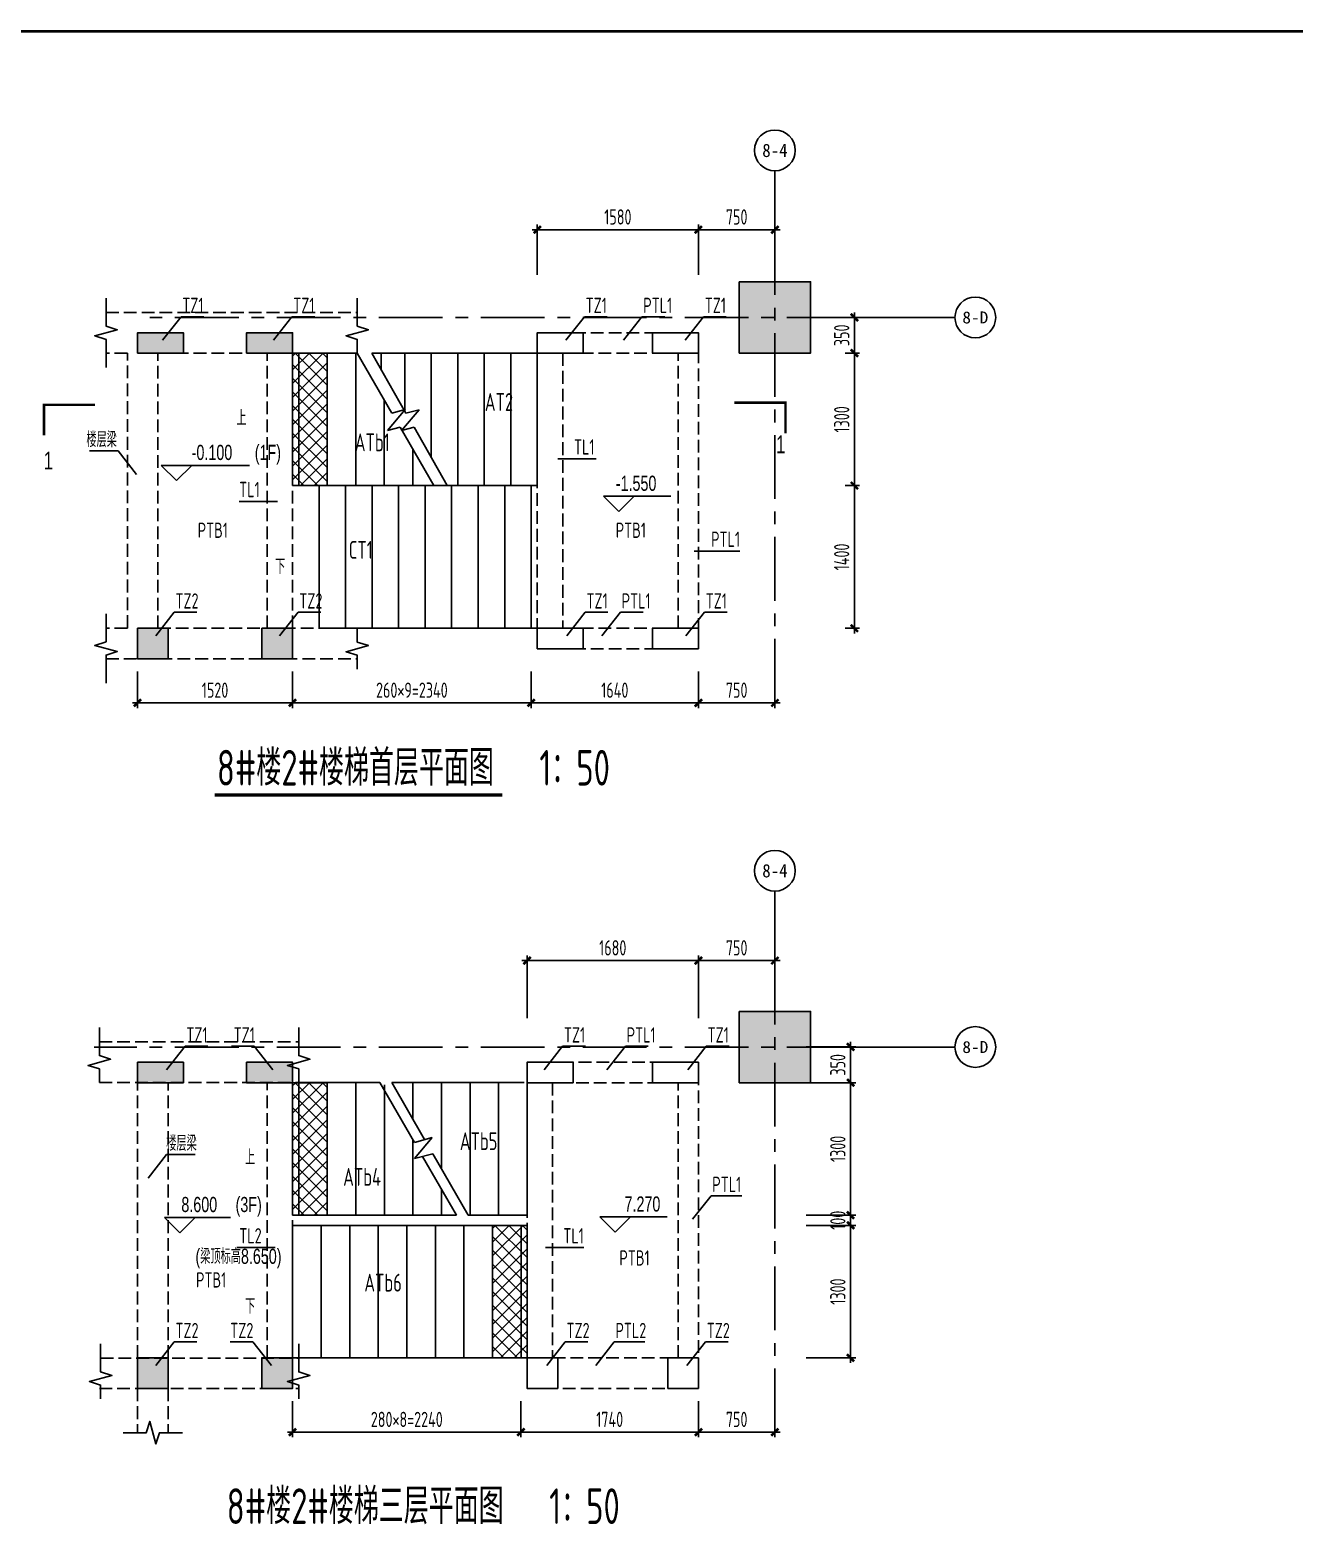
# Model space of a CAD drawing. Extents: x -187783 to -105087, y -63171 to 78346.
# Drawn here: x -148200 to -135805, y -28695 to -13996 of the extents above; entities that cross this region are included whole.
import ezdxf
from ezdxf.enums import TextEntityAlignment as Align

# ---------------------------------------------------------------- set-up
doc = ezdxf.new("R2010")
doc.units = 0
doc.header["$LTSCALE"] = 500
doc.linetypes.add('CENTER', pattern=[2, 1.25, -0.25, 0.25, -0.25])
doc.linetypes.add('DASH', pattern=[0.35, 0.25, -0.1])
doc.layers.get('0').update_dxf_attribs({"linetype": 'CONTINUOUS'})
doc.layers.get('Defpoints').update_dxf_attribs({"color": 167, "linetype": 'CONTINUOUS'})
for name, color, linetype in [('01-标注_符号', 200, 'CONTINUOUS'), ('02-TEXT_标注', 130, 'CONTINUOUS'), ('02-TEXT_轴号', 7, 'CONTINUOUS'), ('AXIS', 253, 'CENTER'), ('DIM', 3, 'CONTINUOUS'), ('PUB_TEXT', 7, 'CONTINUOUS'), ('s-beam', 4, 'DASH'), ('s-colu', 40, 'CONTINUOUS'), ('s-colu-hatc', 16, 'CONTINUOUS'), ('s-dim', 3, 'CONTINUOUS'), ('S-DIM-B', 3, 'CONTINUOUS'), ('S-DIM-SYMB', 3, 'CONTINUOUS'), ('S-SLAB-HOLE', 5, 'CONTINUOUS'), ('s-stair', 7, 'CONTINUOUS'), ('s-thin', 3, 'CONTINUOUS'), ('S_TEXT', 7, 'CONTINUOUS'), ('S_THIN', 7, 'CONTINUOUS')]:
    doc.layers.add(name, color=color, linetype=linetype)
doc.styles.add('_TCH_AXIS', font='')
doc.styles.add('_TCH_DIM', font='ros.shx', dxfattribs={"width": 0.8, "bigfont": 'jd.shx'})
doc.styles.add('TSSD_Dimension', font='tssdeng.shx', dxfattribs={"width": 0.7, "bigfont": 'TSSDCHN.SHX'})
doc.styles.add('TSSD_Rein', font='Tssdeng.shx', dxfattribs={"width": 0.7, "bigfont": 'hztxt.shx'})
doc.styles.add('样式 1', font='ros.shx', dxfattribs={"width": 0.7, "bigfont": 'jd.shx'})
doc.styles.get('_TCH_AXIS').set_extended_font_data('STXihei')
doc.dimstyles.new('TSSD_50_50', dxfattribs={"dimtxt": 150, "dimasz": 50, "dimexe": 50, "dimexo": 125, "dimgap": 50, "dimtad": 1, "dimdec": 0, "dimzin": 0, "dimdsep": 46, "dimtxsty": 'TSSD_Dimension', "dimblk": 'ARCHTICK', "dimblk1": 'ARCHTICK', "dimblk2": 'ARCHTICK', "dimcen": 0, "dimdle": 50, "dimclrt": 7, "dimadec": 0, "dimazin": 0, "dimtfac": 1, "dimtdec": 0, "dimtix": 1, "dimtmove": 2, "dimatfit": 3, "dimfxl": 1, "dimtolj": 1, "dimtzin": 0, "dimarcsym": 0})

# ---------------------------------------------------------------- blocks, each defined once
blk = doc.blocks.new('_ArchTick')
at = {"color": 0, "const_width": 0.5}
blk.add_lwpolyline([(-0.71, -0.71), (0.71, 0.71)], dxfattribs=at)
blk = doc.blocks.new('*D216')
at = {"layer": 'Defpoints', "color": 0, "transparency": 16777216}
for p in [(-140331, -17167), (-140115, -17167), (-140331, -18467)]:
    blk.add_point(p, dxfattribs=at)
at = {"layer": 's-dim', "color": 0, "lineweight": -2, "transparency": 16777216}
for p, q in [((-140206, -17167), (-140065, -17167)), ((-140115, -18517), (-140115, -17117)), ((-140206, -18467), (-140065, -18467))]:
    blk.add_line(p, q, dxfattribs=at)
at = {"layer": 's-dim', "color": 0, "lineweight": -2, "transparency": 16777216, "xscale": 50, "yscale": 50, "zscale": 50}
for p, rotation in [((-140115, -17167), 90), ((-140115, -18467), 270)]:
    blk.add_blockref('_ArchTick', p, dxfattribs=dict(at, rotation=rotation))
at = {"layer": 's-dim', "color": 7, "transparency": 16777216, "insert": (-140240, -17817), "char_height": 150, "attachment_point": 5, "rotation": 90, "style": 'TSSD_Dimension'}
blk.add_mtext('\\A1;1300', dxfattribs=at)
blk = doc.blocks.new('*D217')
at = {"layer": 'Defpoints', "color": 0, "transparency": 16777216}
for p in [(-140331, -18467), (-140115, -18467), (-140331, -19867)]:
    blk.add_point(p, dxfattribs=at)
at = {"layer": 's-dim', "color": 0, "lineweight": -2, "transparency": 16777216}
for p, q in [((-140206, -18467), (-140065, -18467)), ((-140115, -19917), (-140115, -18417)), ((-140206, -19867), (-140065, -19867))]:
    blk.add_line(p, q, dxfattribs=at)
at = {"layer": 's-dim', "color": 0, "lineweight": -2, "transparency": 16777216, "xscale": 50, "yscale": 50, "zscale": 50}
for p, rotation in [((-140115, -18467), 90), ((-140115, -19867), 270)]:
    blk.add_blockref('_ArchTick', p, dxfattribs=dict(at, rotation=rotation))
at = {"layer": 's-dim', "color": 7, "transparency": 16777216, "insert": (-140240, -19167), "char_height": 150, "attachment_point": 5, "rotation": 90, "style": 'TSSD_Dimension'}
blk.add_mtext('\\A1;1400', dxfattribs=at)
blk = doc.blocks.new('*D218')
at = {"layer": 'Defpoints', "color": 0, "transparency": 16777216}
for p in [(-140287, -16817), (-140331, -17167), (-140115, -17167)]:
    blk.add_point(p, dxfattribs=at)
at = {"layer": 's-dim', "color": 0, "lineweight": -2, "transparency": 16777216}
for p, q in [((-140162, -16817), (-140065, -16817)), ((-140115, -16767), (-140115, -17217)), ((-140206, -17167), (-140065, -17167))]:
    blk.add_line(p, q, dxfattribs=at)
at = {"layer": 's-dim', "color": 0, "lineweight": -2, "transparency": 16777216, "xscale": 50, "yscale": 50, "zscale": 50}
for p, rotation in [((-140115, -16817), 90), ((-140115, -17167), 270)]:
    blk.add_blockref('_ArchTick', p, dxfattribs=dict(at, rotation=rotation))
at = {"layer": 's-dim', "color": 7, "transparency": 16777216, "insert": (-140240, -16992), "char_height": 150, "attachment_point": 5, "rotation": 90, "style": 'TSSD_Dimension'}
blk.add_mtext('\\A1;350', dxfattribs=at)
blk = doc.blocks.new('*D219')
at = {"layer": 'Defpoints', "color": 0, "transparency": 16777216}
for p in [(-145625, -20167), (-143285, -20167), (-145625, -20599)]:
    blk.add_point(p, dxfattribs=at)
at = {"layer": 's-dim', "color": 0, "lineweight": -2, "transparency": 16777216}
for p, q in [((-145625, -20292), (-145625, -20649)), ((-143285, -20292), (-143285, -20649)), ((-143235, -20599), (-145675, -20599))]:
    blk.add_line(p, q, dxfattribs=at)
at = {"layer": 's-dim', "color": 0, "lineweight": -2, "transparency": 16777216, "xscale": 50, "yscale": 50, "zscale": 50, "rotation": 180}
blk.add_blockref('_ArchTick', (-145625, -20599), dxfattribs=at)
at = {"layer": 's-dim', "color": 0, "lineweight": -2, "transparency": 16777216, "xscale": 50, "yscale": 50, "zscale": 50}
blk.add_blockref('_ArchTick', (-143285, -20599), dxfattribs=at)
at = {"layer": 's-dim', "color": 7, "transparency": 16777216, "insert": (-144455, -20474), "char_height": 150, "attachment_point": 5, "style": 'TSSD_Dimension'}
blk.add_mtext('\\A1;260×9=2340', dxfattribs=at)
blk = doc.blocks.new('*D220')
at = {"layer": 'Defpoints', "color": 0, "transparency": 16777216}
for p in [(-141645, -20167), (-140895, -20167), (-141645, -20599)]:
    blk.add_point(p, dxfattribs=at)
at = {"layer": 's-dim', "color": 0, "lineweight": -2, "transparency": 16777216}
for p, q in [((-141645, -20292), (-141645, -20649)), ((-140895, -20292), (-140895, -20649)), ((-140845, -20599), (-141695, -20599))]:
    blk.add_line(p, q, dxfattribs=at)
at = {"layer": 's-dim', "color": 0, "lineweight": -2, "transparency": 16777216, "xscale": 50, "yscale": 50, "zscale": 50, "rotation": 180}
blk.add_blockref('_ArchTick', (-141645, -20599), dxfattribs=at)
at = {"layer": 's-dim', "color": 0, "lineweight": -2, "transparency": 16777216, "xscale": 50, "yscale": 50, "zscale": 50}
blk.add_blockref('_ArchTick', (-140895, -20599), dxfattribs=at)
at = {"layer": 's-dim', "color": 7, "transparency": 16777216, "insert": (-141270, -20474), "char_height": 150, "attachment_point": 5, "style": 'TSSD_Dimension'}
blk.add_mtext('\\A1;750', dxfattribs=at)
blk = doc.blocks.new('*D221')
at = {"layer": 'Defpoints', "color": 0, "transparency": 16777216}
for p in [(-143285, -20167), (-141645, -20167), (-143285, -20599)]:
    blk.add_point(p, dxfattribs=at)
at = {"layer": 's-dim', "color": 0, "lineweight": -2, "transparency": 16777216}
for p, q in [((-143285, -20292), (-143285, -20649)), ((-141645, -20292), (-141645, -20649)), ((-141595, -20599), (-143335, -20599))]:
    blk.add_line(p, q, dxfattribs=at)
at = {"layer": 's-dim', "color": 0, "lineweight": -2, "transparency": 16777216, "xscale": 50, "yscale": 50, "zscale": 50, "rotation": 180}
blk.add_blockref('_ArchTick', (-143285, -20599), dxfattribs=at)
at = {"layer": 's-dim', "color": 0, "lineweight": -2, "transparency": 16777216, "xscale": 50, "yscale": 50, "zscale": 50}
blk.add_blockref('_ArchTick', (-141645, -20599), dxfattribs=at)
at = {"layer": 's-dim', "color": 7, "transparency": 16777216, "insert": (-142465, -20474), "char_height": 150, "attachment_point": 5, "style": 'TSSD_Dimension'}
blk.add_mtext('\\A1;1640', dxfattribs=at)
blk = doc.blocks.new('*D222')
at = {"layer": 'Defpoints', "color": 0, "transparency": 16777216}
for p in [(-141645, -15956), (-143225, -16524), (-141645, -16524)]:
    blk.add_point(p, dxfattribs=at)
at = {"layer": 's-dim', "color": 0, "lineweight": -2, "transparency": 16777216}
for p, q in [((-143275, -15956), (-141595, -15956)), ((-143225, -16399), (-143225, -15906)), ((-141645, -16399), (-141645, -15906))]:
    blk.add_line(p, q, dxfattribs=at)
at = {"layer": 's-dim', "color": 0, "lineweight": -2, "transparency": 16777216, "xscale": 50, "yscale": 50, "zscale": 50, "rotation": 180}
blk.add_blockref('_ArchTick', (-143225, -15956), dxfattribs=at)
at = {"layer": 's-dim', "color": 0, "lineweight": -2, "transparency": 16777216, "xscale": 50, "yscale": 50, "zscale": 50}
blk.add_blockref('_ArchTick', (-141645, -15956), dxfattribs=at)
at = {"layer": 's-dim', "color": 7, "transparency": 16777216, "insert": (-142435, -15831), "char_height": 150, "attachment_point": 5, "style": 'TSSD_Dimension'}
blk.add_mtext('\\A1;1580', dxfattribs=at)
blk = doc.blocks.new('*D223')
at = {"layer": 'Defpoints', "color": 0, "transparency": 16777216}
for p in [(-140895, -15956), (-141645, -16524), (-140895, -16524)]:
    blk.add_point(p, dxfattribs=at)
at = {"layer": 's-dim', "color": 0, "lineweight": -2, "transparency": 16777216}
for p, q in [((-141695, -15956), (-140845, -15956)), ((-141645, -16399), (-141645, -15906)), ((-140895, -16399), (-140895, -15906))]:
    blk.add_line(p, q, dxfattribs=at)
at = {"layer": 's-dim', "color": 0, "lineweight": -2, "transparency": 16777216, "xscale": 50, "yscale": 50, "zscale": 50, "rotation": 180}
blk.add_blockref('_ArchTick', (-141645, -15956), dxfattribs=at)
at = {"layer": 's-dim', "color": 0, "lineweight": -2, "transparency": 16777216, "xscale": 50, "yscale": 50, "zscale": 50}
blk.add_blockref('_ArchTick', (-140895, -15956), dxfattribs=at)
at = {"layer": 's-dim', "color": 7, "transparency": 16777216, "insert": (-141270, -15831), "char_height": 150, "attachment_point": 5, "style": 'TSSD_Dimension'}
blk.add_mtext('\\A1;750', dxfattribs=at)
blk = doc.blocks.new('*D234')
at = {"layer": 'Defpoints', "color": 0, "transparency": 16777216}
for p in [(-140715, -24325), (-140153, -24325), (-140715, -25625)]:
    blk.add_point(p, dxfattribs=at)
at = {"layer": 's-dim', "color": 0, "lineweight": -2, "transparency": 16777216}
for p, q in [((-140590, -24325), (-140103, -24325)), ((-140153, -25675), (-140153, -24275)), ((-140590, -25625), (-140103, -25625))]:
    blk.add_line(p, q, dxfattribs=at)
at = {"layer": 's-dim', "color": 0, "lineweight": -2, "transparency": 16777216, "xscale": 50, "yscale": 50, "zscale": 50}
for p, rotation in [((-140153, -24325), 90), ((-140153, -25625), 270)]:
    blk.add_blockref('_ArchTick', p, dxfattribs=dict(at, rotation=rotation))
at = {"layer": 's-dim', "color": 7, "transparency": 16777216, "insert": (-140278, -24975), "char_height": 150, "attachment_point": 5, "rotation": 90, "style": 'TSSD_Dimension'}
blk.add_mtext('\\A1;1300', dxfattribs=at)
blk = doc.blocks.new('*D235')
at = {"layer": 'Defpoints', "color": 0, "transparency": 16777216}
for p in [(-140715, -25625), (-140153, -25625), (-140715, -25725)]:
    blk.add_point(p, dxfattribs=at)
at = {"layer": 's-dim', "color": 0, "lineweight": -2, "transparency": 16777216}
for p, q in [((-140590, -25625), (-140103, -25625)), ((-140153, -25625), (-140153, -25575)), ((-140153, -25725), (-140153, -25625)), ((-140590, -25725), (-140103, -25725)), ((-140153, -25725), (-140153, -25775))]:
    blk.add_line(p, q, dxfattribs=at)
at = {"layer": 's-dim', "color": 0, "lineweight": -2, "transparency": 16777216, "xscale": 50, "yscale": 50, "zscale": 50}
for p, rotation in [((-140153, -25625), 270), ((-140153, -25725), 90)]:
    blk.add_blockref('_ArchTick', p, dxfattribs=dict(at, rotation=rotation))
at = {"layer": 's-dim', "color": 7, "transparency": 16777216, "insert": (-140278, -25675), "char_height": 150, "attachment_point": 5, "rotation": 90, "style": 'TSSD_Dimension'}
blk.add_mtext('\\A1;100', dxfattribs=at)
blk = doc.blocks.new('*D236')
at = {"layer": 'Defpoints', "color": 0, "transparency": 16777216}
for p in [(-140715, -25725), (-140153, -25725), (-140715, -27025)]:
    blk.add_point(p, dxfattribs=at)
at = {"layer": 's-dim', "color": 0, "lineweight": -2, "transparency": 16777216}
for p, q in [((-140153, -27075), (-140153, -25675)), ((-140590, -25725), (-140103, -25725)), ((-140590, -27025), (-140103, -27025))]:
    blk.add_line(p, q, dxfattribs=at)
at = {"layer": 's-dim', "color": 0, "lineweight": -2, "transparency": 16777216, "xscale": 50, "yscale": 50, "zscale": 50}
for p, rotation in [((-140153, -25725), 90), ((-140153, -27025), 270)]:
    blk.add_blockref('_ArchTick', p, dxfattribs=dict(at, rotation=rotation))
at = {"layer": 's-dim', "color": 7, "transparency": 16777216, "insert": (-140278, -26375), "char_height": 150, "attachment_point": 5, "rotation": 90, "style": 'TSSD_Dimension'}
blk.add_mtext('\\A1;1300', dxfattribs=at)
blk = doc.blocks.new('*D237')
at = {"layer": 'Defpoints', "color": 0, "transparency": 16777216}
for p in [(-140715, -23975), (-140153, -23975), (-140715, -24325)]:
    blk.add_point(p, dxfattribs=at)
at = {"layer": 's-dim', "color": 0, "lineweight": -2, "transparency": 16777216}
for p, q in [((-140153, -24375), (-140153, -23925)), ((-140590, -23975), (-140103, -23975)), ((-140590, -24325), (-140103, -24325))]:
    blk.add_line(p, q, dxfattribs=at)
at = {"layer": 's-dim', "color": 0, "lineweight": -2, "transparency": 16777216, "xscale": 50, "yscale": 50, "zscale": 50}
for p, rotation in [((-140153, -23975), 90), ((-140153, -24325), 270)]:
    blk.add_blockref('_ArchTick', p, dxfattribs=dict(at, rotation=rotation))
at = {"layer": 's-dim', "color": 7, "transparency": 16777216, "insert": (-140278, -24150), "char_height": 150, "attachment_point": 5, "rotation": 90, "style": 'TSSD_Dimension'}
blk.add_mtext('\\A1;350', dxfattribs=at)
blk = doc.blocks.new('*D238')
at = {"layer": 'Defpoints', "color": 0, "transparency": 16777216}
for p in [(-145625, -27325), (-143385, -27325), (-145625, -27754)]:
    blk.add_point(p, dxfattribs=at)
at = {"layer": 's-dim', "color": 0, "lineweight": -2, "transparency": 16777216}
for p, q in [((-145625, -27450), (-145625, -27804)), ((-143385, -27450), (-143385, -27804)), ((-143335, -27754), (-145675, -27754))]:
    blk.add_line(p, q, dxfattribs=at)
at = {"layer": 's-dim', "color": 0, "lineweight": -2, "transparency": 16777216, "xscale": 50, "yscale": 50, "zscale": 50, "rotation": 180}
blk.add_blockref('_ArchTick', (-145625, -27754), dxfattribs=at)
at = {"layer": 's-dim', "color": 0, "lineweight": -2, "transparency": 16777216, "xscale": 50, "yscale": 50, "zscale": 50}
blk.add_blockref('_ArchTick', (-143385, -27754), dxfattribs=at)
at = {"layer": 's-dim', "color": 7, "transparency": 16777216, "insert": (-144505, -27629), "char_height": 150, "attachment_point": 5, "style": 'TSSD_Dimension'}
blk.add_mtext('\\A1;280×8=2240', dxfattribs=at)
blk = doc.blocks.new('*D239')
at = {"layer": 'Defpoints', "color": 0, "transparency": 16777216}
for p in [(-143385, -27325), (-141645, -27325), (-143385, -27754)]:
    blk.add_point(p, dxfattribs=at)
at = {"layer": 's-dim', "color": 0, "lineweight": -2, "transparency": 16777216}
for p, q in [((-143385, -27450), (-143385, -27804)), ((-141645, -27450), (-141645, -27804)), ((-141595, -27754), (-143435, -27754))]:
    blk.add_line(p, q, dxfattribs=at)
at = {"layer": 's-dim', "color": 0, "lineweight": -2, "transparency": 16777216, "xscale": 50, "yscale": 50, "zscale": 50, "rotation": 180}
blk.add_blockref('_ArchTick', (-143385, -27754), dxfattribs=at)
at = {"layer": 's-dim', "color": 0, "lineweight": -2, "transparency": 16777216, "xscale": 50, "yscale": 50, "zscale": 50}
blk.add_blockref('_ArchTick', (-141645, -27754), dxfattribs=at)
at = {"layer": 's-dim', "color": 7, "transparency": 16777216, "insert": (-142515, -27629), "char_height": 150, "attachment_point": 5, "style": 'TSSD_Dimension'}
blk.add_mtext('\\A1;1740', dxfattribs=at)
blk = doc.blocks.new('*D240')
at = {"layer": 'Defpoints', "color": 0, "transparency": 16777216}
for p in [(-141645, -27325), (-140895, -27325), (-141645, -27754)]:
    blk.add_point(p, dxfattribs=at)
at = {"layer": 's-dim', "color": 0, "lineweight": -2, "transparency": 16777216}
for p, q in [((-141645, -27450), (-141645, -27804)), ((-140895, -27450), (-140895, -27804)), ((-140845, -27754), (-141695, -27754))]:
    blk.add_line(p, q, dxfattribs=at)
at = {"layer": 's-dim', "color": 0, "lineweight": -2, "transparency": 16777216, "xscale": 50, "yscale": 50, "zscale": 50, "rotation": 180}
blk.add_blockref('_ArchTick', (-141645, -27754), dxfattribs=at)
at = {"layer": 's-dim', "color": 0, "lineweight": -2, "transparency": 16777216, "xscale": 50, "yscale": 50, "zscale": 50}
blk.add_blockref('_ArchTick', (-140895, -27754), dxfattribs=at)
at = {"layer": 's-dim', "color": 7, "transparency": 16777216, "insert": (-141270, -27629), "char_height": 150, "attachment_point": 5, "style": 'TSSD_Dimension'}
blk.add_mtext('\\A1;750', dxfattribs=at)
blk = doc.blocks.new('*D241')
at = {"layer": 'Defpoints', "color": 0, "transparency": 16777216}
for p in [(-141645, -23127), (-140895, -23668), (-141645, -23818)]:
    blk.add_point(p, dxfattribs=at)
at = {"layer": 's-dim', "color": 0, "lineweight": -2, "transparency": 16777216}
for p, q in [((-140845, -23127), (-141695, -23127)), ((-141645, -23693), (-141645, -23077)), ((-140895, -23543), (-140895, -23077))]:
    blk.add_line(p, q, dxfattribs=at)
at = {"layer": 's-dim', "color": 0, "lineweight": -2, "transparency": 16777216, "xscale": 50, "yscale": 50, "zscale": 50, "rotation": 180}
blk.add_blockref('_ArchTick', (-141645, -23127), dxfattribs=at)
at = {"layer": 's-dim', "color": 0, "lineweight": -2, "transparency": 16777216, "xscale": 50, "yscale": 50, "zscale": 50}
blk.add_blockref('_ArchTick', (-140895, -23127), dxfattribs=at)
at = {"layer": 's-dim', "color": 7, "transparency": 16777216, "insert": (-141270, -23002), "char_height": 150, "attachment_point": 5, "style": 'TSSD_Dimension'}
blk.add_mtext('\\A1;750', dxfattribs=at)
blk = doc.blocks.new('*D242')
at = {"layer": 'Defpoints', "color": 0, "transparency": 16777216}
for p in [(-143325, -23127), (-143325, -23818), (-141645, -23818)]:
    blk.add_point(p, dxfattribs=at)
at = {"layer": 's-dim', "color": 0, "lineweight": -2, "transparency": 16777216}
for p, q in [((-141595, -23127), (-143375, -23127)), ((-143325, -23693), (-143325, -23077)), ((-141645, -23693), (-141645, -23077))]:
    blk.add_line(p, q, dxfattribs=at)
at = {"layer": 's-dim', "color": 0, "lineweight": -2, "transparency": 16777216, "xscale": 50, "yscale": 50, "zscale": 50, "rotation": 180}
blk.add_blockref('_ArchTick', (-143325, -23127), dxfattribs=at)
at = {"layer": 's-dim', "color": 0, "lineweight": -2, "transparency": 16777216, "xscale": 50, "yscale": 50, "zscale": 50}
blk.add_blockref('_ArchTick', (-141645, -23127), dxfattribs=at)
at = {"layer": 's-dim', "color": 7, "transparency": 16777216, "insert": (-142485, -23002), "char_height": 150, "attachment_point": 5, "style": 'TSSD_Dimension'}
blk.add_mtext('\\A1;1680', dxfattribs=at)
blk = doc.blocks.new('*D410')
at = {"layer": 'Defpoints', "color": 0, "transparency": 16777216}
for p in [(-147145, -20167), (-145625, -20167), (-145625, -20599)]:
    blk.add_point(p, dxfattribs=at)
at = {"layer": 's-dim', "color": 0, "lineweight": -2, "transparency": 16777216}
for p, q in [((-147145, -20292), (-147145, -20649)), ((-145625, -20292), (-145625, -20649)), ((-147195, -20599), (-145575, -20599))]:
    blk.add_line(p, q, dxfattribs=at)
at = {"layer": 's-dim', "color": 0, "lineweight": -2, "transparency": 16777216, "xscale": 50, "yscale": 50, "zscale": 50, "rotation": 180}
blk.add_blockref('_ArchTick', (-147145, -20599), dxfattribs=at)
at = {"layer": 's-dim', "color": 0, "lineweight": -2, "transparency": 16777216, "xscale": 50, "yscale": 50, "zscale": 50}
blk.add_blockref('_ArchTick', (-145625, -20599), dxfattribs=at)
at = {"layer": 's-dim', "color": 7, "transparency": 16777216, "insert": (-146385, -20474), "char_height": 150, "attachment_point": 5, "style": 'TSSD_Dimension'}
blk.add_mtext('\\A1;1520', dxfattribs=at)

msp = doc.modelspace()

# ---------------------------------------------------------------- hatches: boundary and pattern name
at = {"layer": 's-colu-hatc'}
for points in [[(-141244.9, -16466.9), (-140544.9, -16466.9), (-140544.9, -17166.9), (-141244.9, -17166.9)], [(-147144.9, -17166.7), (-146694.9, -17166.7), (-146694.9, -16966.7), (-147144.9, -16966.7)], [(-146074.9, -17166.7), (-145624.9, -17166.7), (-145624.9, -16966.7), (-146074.9, -16966.7)], [(-147144.9, -19866.9), (-146844.9, -19866.9), (-146844.9, -20166.9), (-147144.9, -20166.9)], [(-145924.9, -19866.9), (-145624.9, -19866.9), (-145624.9, -20166.9), (-145924.9, -20166.9)], [(-141244.9, -23625.2), (-140544.9, -23625.2), (-140544.9, -24325.2), (-141244.9, -24325.2)], [(-147144.9, -24325.2), (-146694.9, -24325.2), (-146694.9, -24125.2), (-147144.9, -24125.2)], [(-146074.9, -24325.2), (-145624.9, -24325.2), (-145624.9, -24125.2), (-146074.9, -24125.2)], [(-147144.9, -27025.2), (-146844.9, -27025.2), (-146844.9, -27325.2), (-147144.9, -27325.2)], [(-145924.9, -27025.2), (-145624.9, -27025.2), (-145624.9, -27325.2), (-145924.9, -27325.2)]]:
    msp.add_hatch(color=256, dxfattribs=at).paths.add_polyline_path(points)
at = {"layer": 'S-SLAB-HOLE'}
h = msp.add_hatch(dxfattribs=at)
h.set_pattern_fill('ANSI37', color=256, scale=30, angle=90)
h.set_pattern_definition([(135, (-138727.75, -232426.66), (-67.35192, -67.35192), []), (225, (-138727.75, -232426.66), (67.35192, -67.35192), [])])
h.paths.add_polyline_path([(-145624.9, -18466.9), (-145624.9, -17166.9), (-145284.9, -17166.9), (-145284.9, -18466.9)])
h = msp.add_hatch(dxfattribs=at)
h.set_pattern_fill('ANSI37', color=256, scale=30, angle=90)
h.set_pattern_definition([(135, (-138727.44, -239584.93), (-67.35192, -67.35192), []), (225, (-138727.44, -239584.93), (67.35192, -67.35192), [])])
h.paths.add_polyline_path([(-145624.6, -25625.2), (-145624.6, -24325.2), (-145284.6, -24325.2), (-145284.6, -25625.2)])
h = msp.add_hatch(dxfattribs=at)
h.set_pattern_fill('ANSI37', color=256, scale=30, angle=90)
h.set_pattern_definition([(135, (-136767.44, -240984.63), (-67.35192, -67.35192), []), (225, (-136767.44, -240984.63), (67.35192, -67.35192), [])])
h.paths.add_polyline_path([(-143664.6, -27024.9), (-143664.6, -25724.9), (-143324.6, -25724.9), (-143324.6, -27024.9)])

# ---------------------------------------------------------------- linework, layer by layer
at = {"const_width": 25}
msp.add_lwpolyline([(-112108.6, -14008.8), (-159658.6, -14008.8), (-159658.6, -42708.8), (-112108.6, -42708.8)], close=True, dxfattribs=at)
at = {"color": 5}
for points in [[(-145624.9, -18466.9), (-145624.9, -17166.9), (-145284.9, -17166.9), (-145284.9, -18466.9)], [(-145624.6, -25625.2), (-145624.6, -24325.2), (-145284.6, -24325.2), (-145284.6, -25625.2)], [(-143664.6, -27024.9), (-143664.6, -25724.9), (-143324.6, -25724.9), (-143324.6, -27024.9)]]:
    msp.add_lwpolyline(points, close=True, dxfattribs=at)
at = {"layer": '01-标注_符号', "const_width": 25}
for points in [[(-148062.5, -17973.9), (-148062.5, -17673.9), (-147562.5, -17673.9)], [(-141291.2, -17653.6), (-140791.2, -17653.6), (-140791.2, -17953.6)]]:
    msp.add_lwpolyline(points, dxfattribs=at)
at = {"layer": 'AXIS', "color": 1}
for p, q in [((-140894.9, -20596.1), (-140894.9, -15968.7)), ((-140153.2, -16816.9), (-147025.8, -16816.9)), ((-140894.9, -27754.4), (-140894.9, -23127)), ((-140153.2, -23975.2), (-147570.3, -23975.2))]:
    msp.add_line(p, q, dxfattribs=at)
at = {"layer": 'DIM'}
for p, q in [((-146762.7, -18418), (-146912.7, -18268)), ((-146912.7, -18268), (-146045.5, -18268)), ((-146762.7, -18418), (-146612.7, -18268)), ((-142425.2, -18720.7), (-142575.2, -18570.7)), ((-142575.2, -18570.7), (-141915.5, -18570.7)), ((-142425.2, -18720.7), (-142275.2, -18570.7)), ((-146729.3, -25797.2), (-146879.3, -25647.2)), ((-146879.3, -25647.2), (-146233.8, -25647.2)), ((-146729.3, -25797.2), (-146579.3, -25647.2)), ((-142460.1, -25792.2), (-142610.1, -25642.2)), ((-142610.1, -25642.2), (-141950.4, -25642.2)), ((-142460.1, -25792.2), (-142310.1, -25642.2))]:
    msp.add_line(p, q, dxfattribs=at)
at = {"layer": 's-beam'}
for p, q in [((-147453.8, -16766.9), (-144990.2, -16766.9)), ((-143224.9, -16966.9), (-143224.9, -20066.9)), ((-143224.9, -16966.9), (-141644.9, -16966.9)), ((-141644.9, -20066.9), (-141644.9, -16966.9)), ((-147244.9, -17166.9), (-147453.8, -17166.9)), ((-147244.9, -19864.3), (-147244.9, -17166.9)), ((-146944.9, -17166.9), (-144990.2, -17166.9)), ((-146944.9, -19866.9), (-146944.9, -17166.9)), ((-145874.9, -19866.9), (-145874.9, -17166.9)), ((-145624.9, -19866.9), (-145624.9, -17166.9)), ((-142974.9, -17166.9), (-142974.9, -19866.9)), ((-142974.9, -17166.9), (-141844.9, -17166.9)), ((-141844.9, -19866.9), (-141844.9, -17166.9)), ((-147244.9, -19864.3), (-147453.8, -19864.3)), ((-146944.9, -19866.9), (-144990.2, -19866.9)), ((-142974.9, -19866.9), (-141844.9, -19866.9)), ((-143224.9, -20066.9), (-141644.9, -20066.9)), ((-147453.8, -20166.9), (-144990.2, -20166.9)), ((-147519.3, -23924.9), (-145564.6, -23924.9)), ((-141644.9, -24125.2), (-143324.6, -24125.2)), ((-143324.6, -24125.2), (-143324.6, -27325.2)), ((-141644.9, -27325.2), (-141644.9, -24125.2)), ((-147519.3, -24324.9), (-145564.6, -24324.9)), ((-147144.9, -27025.2), (-147144.9, -24325.5)), ((-146844.9, -27025.2), (-146844.9, -24325.5)), ((-145874.6, -27024.9), (-145874.6, -24325.2)), ((-145624.6, -27024.9), (-145624.6, -24325.2)), ((-141844.9, -24325.2), (-143074.6, -24325.2)), ((-143074.6, -24325.2), (-143074.6, -27025.2)), ((-141844.9, -27025.2), (-141844.9, -24325.2)), ((-147507, -27027.4), (-145564.6, -27027.4)), ((-143074.6, -27025.2), (-141844.9, -27025.2)), ((-147519.3, -27325.2), (-145564.6, -27325.2)), ((-147144.9, -27325.2), (-147144.9, -27766.6)), ((-146844.9, -27325.2), (-146844.9, -27759.3)), ((-143324.6, -27325.2), (-141644.9, -27325.2))]:
    msp.add_line(p, q, dxfattribs=at)
at = {"layer": 's-colu'}
for points in [[(-141244.9, -16466.9), (-140544.9, -16466.9), (-140544.9, -17166.9), (-141244.9, -17166.9)], [(-147144.9, -17166.7), (-146694.9, -17166.7), (-146694.9, -16966.7), (-147144.9, -16966.7)], [(-146074.9, -17166.7), (-145624.9, -17166.7), (-145624.9, -16966.7), (-146074.9, -16966.7)], [(-143224.9, -17166.9), (-142774.9, -17166.9), (-142774.9, -16966.9), (-143224.9, -16966.9)], [(-142094.9, -17166.9), (-141644.9, -17166.9), (-141644.9, -16966.9), (-142094.9, -16966.9)], [(-147144.9, -19866.9), (-146844.9, -19866.9), (-146844.9, -20166.9), (-147144.9, -20166.9)], [(-145924.9, -19866.9), (-145624.9, -19866.9), (-145624.9, -20166.9), (-145924.9, -20166.9)], [(-143224.9, -20066.9), (-142774.9, -20066.9), (-142774.9, -19866.9), (-143224.9, -19866.9)], [(-142094.9, -20066.9), (-141644.9, -20066.9), (-141644.9, -19866.9), (-142094.9, -19866.9)], [(-141244.9, -23625.2), (-140544.9, -23625.2), (-140544.9, -24325.2), (-141244.9, -24325.2)], [(-147144.9, -24325.2), (-146694.9, -24325.2), (-146694.9, -24125.2), (-147144.9, -24125.2)], [(-146074.9, -24325.2), (-145624.9, -24325.2), (-145624.9, -24125.2), (-146074.9, -24125.2)], [(-143324.6, -24325), (-142874.6, -24325), (-142874.6, -24125), (-143324.6, -24125)], [(-142094.9, -24325), (-141644.9, -24325), (-141644.9, -24125), (-142094.9, -24125)], [(-147144.9, -27025.2), (-146844.9, -27025.2), (-146844.9, -27325.2), (-147144.9, -27325.2)], [(-145924.9, -27025.2), (-145624.9, -27025.2), (-145624.9, -27325.2), (-145924.9, -27325.2)], [(-143324.6, -27025.2), (-143024.6, -27025.2), (-143024.6, -27325.2), (-143324.6, -27325.2)], [(-141944.9, -27025.2), (-141644.9, -27025.2), (-141644.9, -27325.2), (-141944.9, -27325.2)]]:
    msp.add_lwpolyline(points, close=True, dxfattribs=at)
at = {"layer": 's-dim'}
for p, q in [((-140894.9, -15955.7), (-140894.9, -15377.8)), ((-140644.9, -16816.9), (-139129.7, -16816.9)), ((-140894.9, -23114), (-140894.9, -22445.6)), ((-140644.9, -23975.2), (-139129.7, -23975.2))]:
    msp.add_line(p, q, dxfattribs=at)
for centre in [(-140894.9, -15177.8), (-138929.7, -16816.9), (-140894.9, -22245.6), (-138929.7, -23975.2)]:
    msp.add_circle(centre, 200, dxfattribs=at)
at = {"layer": 'S-DIM-B', "ltscale": 0.001}
for points in [[(-146000.6, -17788.9, 0, 0, 0), (-145195.4, -17788.9, 40, 0, 0), (-145045.4, -17788.9, 0, 0, 0)], [(-145630.8, -19246.9, 0, 0, 0), (-142760.6, -19246.9, 0, 0, 0), (-142760.6, -17786.9, 0, 0, 0), (-143667.7, -17786.9, 40, 0, 0), (-143817.7, -17786.9, 0, 0, 0)], [(-145926.1, -26504.3, 0, 0, 0), (-142689.9, -26504.3, 0, 0, 0), (-142689.9, -25044.3, 0, 0, 0), (-143597, -25044.3, 40, 0, 0), (-143747, -25044.3, 0, 0, 0)], [(-145916, -25044.3, 0, 0, 0), (-145110.9, -25044.3, 40, 0, 0), (-144960.9, -25044.3, 0, 0, 0)]]:
    msp.add_lwpolyline(points, format="xyseb", dxfattribs=at)
at = {"layer": 'S-DIM-SYMB', "const_width": 35}
msp.add_lwpolyline([(-146388.7, -21502.8), (-143568.2, -21502.8)], dxfattribs=at)
at = {"layer": 's-stair'}
for p, q in [((-144990.2, -17166.9), (-145564.9, -17166.9)), ((-145564.9, -18466.9), (-145564.9, -17166.9)), ((-145284.9, -18466.9), (-145284.9, -17166.9)), ((-145004.9, -18466.9), (-145004.9, -17166.9)), ((-144990.2, -17166.9), (-144649.8, -17756.4)), ((-143224.9, -17166.9), (-144846.9, -17166.9)), ((-144846.9, -17166.9), (-144512.5, -17756.1)), ((-144754.9, -17329.1), (-144754.9, -17166.9)), ((-144524.9, -17734.2), (-144524.9, -17166.9)), ((-144264.9, -18192.3), (-144264.9, -17166.9)), ((-144004.9, -18466.9), (-144004.9, -17166.9)), ((-143901.9, -17166.9), (-143354.9, -17166.9)), ((-143744.9, -18466.9), (-143744.9, -17166.9)), ((-143484.9, -18466.9), (-143484.9, -17166.9)), ((-143224.9, -18466.9), (-143224.9, -17166.9)), ((-144724.9, -18466.9), (-144724.9, -17626.4)), ((-144519.4, -17721.4), (-144692.3, -17927.5)), ((-144649.8, -17756.4), (-144519.4, -17721.4)), ((-144381.8, -17722.1), (-144556.2, -17926.9)), ((-144512.5, -17756.1), (-144381.8, -17722.1)), ((-144692.3, -17927.5), (-144570, -17894.7)), ((-144570, -17894.7), (-144239.6, -18466.9)), ((-144556.2, -17926.9), (-144433.6, -17895)), ((-144554.9, -17926.6), (-144554.9, -17925.4)), ((-144433.6, -17895), (-144109, -18466.9)), ((-144444.9, -18466.9), (-144444.9, -18111.4)), ((-143224.9, -18466.9), (-145624.9, -18466.9)), ((-144239.6, -18466.9), (-145564.9, -18466.9)), ((-145364.9, -19866.9), (-145364.9, -18466.9)), ((-145104.9, -19866.9), (-145104.9, -18466.9)), ((-144844.9, -19866.9), (-144844.9, -18466.9)), ((-144584.9, -19866.9), (-144584.9, -18466.9)), ((-144324.9, -19866.9), (-144324.9, -18466.9)), ((-143284.9, -18466.9), (-144109, -18466.9)), ((-144064.9, -19866.9), (-144064.9, -18466.9)), ((-143804.9, -19866.9), (-143804.9, -18466.9)), ((-143544.9, -19866.9), (-143544.9, -18466.9)), ((-143284.9, -19866.9), (-143284.9, -18466.9)), ((-143224.9, -19866.9), (-145364.9, -19866.9)), ((-145594.6, -24324.9), (-144767.6, -24324.9)), ((-145564.6, -24324.9), (-145564.6, -25624.9)), ((-145284.6, -24324.9), (-145284.6, -25624.9)), ((-145004.6, -24324.9), (-145004.6, -25624.9)), ((-144767.6, -24324.9), (-144429.5, -24910.5)), ((-144724.6, -24347.4), (-144724.6, -25624.9)), ((-144652.1, -24324.9), (-143354.6, -24324.9)), ((-144652.1, -24324.9), (-144329.5, -24883.7)), ((-144444.6, -24324.9), (-144444.6, -24684.3)), ((-144164.6, -24324.9), (-144164.6, -25169.3)), ((-143884.6, -24324.9), (-143884.6, -25624.9)), ((-143604.6, -24324.9), (-143604.6, -25624.9)), ((-143324.6, -24324.9), (-143324.6, -25624.9)), ((-144444.6, -24884.3), (-144444.6, -25624.9)), ((-144257.1, -24864.3), (-144430, -25070.3)), ((-144429.5, -24910.5), (-144257.1, -24864.3)), ((-144430, -25070.3), (-144249.6, -25022)), ((-144349.6, -25048.8), (-144017, -25624.9)), ((-144249.6, -25022), (-143901.6, -25624.9)), ((-144164.6, -25369.3), (-144164.6, -25624.9)), ((-145624.6, -25624.9), (-144017, -25624.9)), ((-145594.6, -25624.9), (-144017, -25624.9)), ((-143901.6, -25624.9), (-143354.6, -25624.9)), ((-143901.6, -25624.9), (-143324.6, -25624.9)), ((-145624.6, -27024.9), (-145624.6, -25724.9)), ((-143324.6, -25724.9), (-145624.6, -25724.9)), ((-143354.6, -25724.9), (-145594.6, -25724.9)), ((-145344.6, -27024.9), (-145344.6, -25724.9)), ((-145064.6, -27024.9), (-145064.6, -25724.9)), ((-144784.6, -27024.9), (-144784.6, -25724.9)), ((-144504.6, -27024.9), (-144504.6, -25724.9)), ((-144224.6, -27024.9), (-144224.6, -25724.9)), ((-143944.6, -27024.9), (-143944.6, -25724.9)), ((-143664.6, -27024.9), (-143664.6, -25724.9)), ((-143384.6, -27024.9), (-143384.6, -25724.9)), ((-143324.6, -27024.9), (-145624.6, -27024.9))]:
    msp.add_line(p, q, dxfattribs=at)
at = {"layer": 's-thin'}
for points in [[(-147453.8, -16626.9), (-147453.8, -16901.9), (-147343.8, -16936.9), (-147563.8, -16996.9), (-147453.8, -17031.9), (-147453.8, -17306.9)], [(-144990.2, -17166.9), (-144990.2, -17031.9), (-145100.2, -16996.9), (-144880.2, -16936.9), (-144990.2, -16901.9), (-144990.2, -16626.9)], [(-147453.8, -20404.3), (-147453.8, -20129.3), (-147343.8, -20094.3), (-147563.8, -20034.3), (-147453.8, -19999.3), (-147453.8, -19724.3)], [(-144990.2, -20266.9), (-144990.2, -20131.9), (-145100.2, -20096.9), (-144880.2, -20036.9), (-144990.2, -20001.9), (-144990.2, -19866.9)], [(-147519.3, -24324.9), (-147519.3, -24189.9), (-147629.3, -24154.9), (-147409.3, -24094.9), (-147519.3, -24059.9), (-147519.3, -23784.9)], [(-145564.6, -24324.9), (-145564.6, -24189.9), (-145674.6, -24154.9), (-145454.6, -24094.9), (-145564.6, -24059.9), (-145564.6, -23784.9)], [(-147507, -27427.4), (-147507, -27292.4), (-147617, -27257.4), (-147397, -27197.4), (-147507, -27162.4), (-147507, -26887.4)], [(-145564.6, -27427.4), (-145564.6, -27292.4), (-145674.6, -27257.4), (-145454.6, -27197.4), (-145564.6, -27162.4), (-145564.6, -26887.4)], [(-147284.9, -27759.3), (-147059.9, -27759.3), (-147024.9, -27649.3), (-146964.9, -27869.3), (-146929.9, -27759.3), (-146704.9, -27759.3)]]:
    msp.add_lwpolyline(points, dxfattribs=at)
at = {"layer": 'S_THIN'}
for p, q in [((-146899.4, -17039.9), (-146718.6, -16809.3)), ((-146718.6, -16809.3), (-146495.5, -16809.3)), ((-145811.2, -17040.1), (-145630.4, -16809.5)), ((-145630.4, -16809.5), (-145407.2, -16809.5)), ((-142944.3, -17040.1), (-142763.5, -16809.5)), ((-142763.5, -16809.5), (-142540.4, -16809.5)), ((-142379.1, -17040.1), (-142198.3, -16809.5)), ((-142198.3, -16809.5), (-141975.1, -16809.5)), ((-141776.1, -17040.1), (-141595.3, -16809.5)), ((-141595.3, -16809.5), (-141372.1, -16809.5)), ((-147335.3, -18125.8), (-147616.6, -18125.8)), ((-147154.5, -18356.5), (-147335.3, -18125.8)), ((-143023.1, -18203.8), (-142647.7, -18203.8)), ((-146149.3, -18621.4), (-145774, -18621.4)), ((-141687.4, -19109.7), (-141237.4, -19109.7)), ((-146966.6, -19940.1), (-146785.8, -19709.5)), ((-146785.8, -19709.5), (-146562.6, -19709.5)), ((-145752.2, -19940.1), (-145571.4, -19709.5)), ((-145571.4, -19709.5), (-145348.2, -19709.5)), ((-142936.2, -19940.1), (-142755.4, -19709.5)), ((-142755.4, -19709.5), (-142532.2, -19709.5)), ((-142591.2, -19940.1), (-142410.4, -19709.5)), ((-142410.4, -19709.5), (-142187.2, -19709.5)), ((-141767, -19940.1), (-141586.2, -19709.5)), ((-141586.2, -19709.5), (-141363.1, -19709.5)), ((-146860.1, -24198.4), (-146679.3, -23967.8)), ((-146679.3, -23967.8), (-146456.1, -23967.8)), ((-146000.2, -23967.8), (-146223.4, -23967.8)), ((-145819.4, -24198.4), (-146000.2, -23967.8)), ((-143157, -24198.2), (-142976.2, -23967.5)), ((-142976.2, -23967.5), (-142753, -23967.5)), ((-142542.1, -24198.4), (-142361.3, -23967.8)), ((-142361.3, -23967.8), (-142138.2, -23967.8)), ((-141748.3, -24198.2), (-141567.5, -23967.5)), ((-141567.5, -23967.5), (-141344.3, -23967.5)), ((-147042.2, -25260.8), (-146861.4, -25030.1)), ((-146861.4, -25030.1), (-146580, -25030.1)), ((-141702.3, -25664.3), (-141521.5, -25433.7)), ((-141521.5, -25433.7), (-141219.7, -25433.7)), ((-146170.4, -25943.5), (-145795, -25943.5)), ((-142769, -25943.5), (-143144.4, -25943.5)), ((-146966.6, -27098.4), (-146785.8, -26867.8)), ((-146785.8, -26867.8), (-146562.6, -26867.8)), ((-146013.1, -26867.8), (-146236.3, -26867.8)), ((-145832.3, -27098.4), (-146013.1, -26867.8)), ((-143132, -27098.4), (-142951.2, -26867.8)), ((-142951.2, -26867.8), (-142728, -26867.8)), ((-142651.6, -27098.4), (-142470.8, -26867.8)), ((-142470.8, -26867.8), (-142168.9, -26867.8)), ((-141757, -27098.4), (-141576.1, -26867.8)), ((-141576.1, -26867.8), (-141353, -26867.8))]:
    msp.add_line(p, q, dxfattribs=at)

# ---------------------------------------------------------------- texts
at = {"layer": '02-TEXT_标注', "style": '样式 1', "width": 0.7}
for p in [(-140882.9, -18149.9), (-148065.2, -18308.6)]:
    msp.add_text('1', height=175, dxfattribs=at).set_placement(p)
at = {"layer": '02-TEXT_轴号', "style": '_TCH_AXIS', "width": 0.990716}
for s, height, p, p2 in [('8-4', 129.88, (-141018.9, -15242.8), (-140770.9, -15242.8)), ('8-D', 117.55, (-139056.8, -16875.7), (-138802.6, -16875.7)), ('8-4', 129.88, (-141018.9, -22310.5), (-140770.9, -22310.5)), ('8-D', 117.55, (-139056.8, -24033.9), (-138802.6, -24033.9))]:
    msp.add_text(s, height=height, dxfattribs=at).set_placement(p, p2, align=Align.FIT)
at = {"layer": 'PUB_TEXT', "style": '_TCH_DIM', "width": 0.705882}
for s, height, p in [('上', 148.8, (-146175.7, -17876.4)), ('-0.100', 148.75, (-146614.1, -18215.5)), ('(1F)', 148.75, (-145995.5, -18215.5)), ('-1.550', 148.75, (-142455.1, -18518.2)), ('下', 148.8, (-145795.1, -19334.4)), ('上', 148.8, (-146091.2, -25131.8)), ('8.600', 148.75, (-146715.2, -25594.7)), ('(3F)', 148.75, (-146183.8, -25594.7)), ('7.270', 148.75, (-142369.4, -25589.7)), ('(梁顶标高8.650)', 148.75, (-146576.9, -26102.9)), ('下', 148.8, (-146090.4, -26591.8))]:
    msp.add_text(s, height=height, dxfattribs=at).set_placement(p)
at = {"layer": 's-dim', "color": 0, "char_height": 175, "attachment_point": 3, "style": 'TSSD_Rein'}
for s, insert in [('AT2', (-143462.3, -17559.2)), ('ATb1', (-144672.8, -17954.9)), ('CT1', (-144838.9, -19010)), ('ATb5', (-143616.3, -24811.8)), ('ATb4', (-144757.6, -25162.6)), ('ATb6', (-144553.3, -26199.9))]:
    msp.add_mtext_dynamic_manual_height_columns(s, width=439.113, gutter_width=875, heights=[0], dxfattribs=dict(at, insert=insert))
at = {"layer": 'S-DIM-SYMB', "color": 0, "char_height": 350, "width": 4716.961, "attachment_point": 1, "style": 'TSSD_Rein'}
for s, insert in [('8#楼2#楼梯首层平面图   1：50', (-146366.7, -21060.1)), ('8#楼2#楼梯三层平面图   1：50', (-146270.1, -28305.3))]:
    msp.add_mtext(s, dxfattribs=dict(at, insert=insert))
at = {"layer": 'S_TEXT', "ltscale": 99, "style": 'TSSD_Dimension', "width": 0.7}
for s, p in [('TZ1', (-146706, -16773.2)), ('TZ1', (-145617.8, -16773.4)), ('TZ1', (-142751, -16773.4)), ('PTL1', (-142185.7, -16773.4)), ('TZ1', (-141582.7, -16773.4)), ('楼层梁', (-147646.5, -18089.8)), ('TL1', (-142865, -18162.7)), ('TL1', (-146148.2, -18580.3)), ('PTB1', (-146555.2, -18979.9)), ('PTB1', (-142455.9, -18979.9)), ('PTL1', (-141520.5, -19068.5)), ('TZ2', (-146773.2, -19673.4)), ('TZ2', (-145558.8, -19673.4)), ('TZ1', (-142742.8, -19673.4)), ('PTL1', (-142397.8, -19673.4)), ('TZ1', (-141573.7, -19673.4)), ('TZ1', (-146666.7, -23931.7)), ('TZ1', (-146202.6, -23931.7)), ('TZ1', (-142963.6, -23931.5)), ('PTL1', (-142348.8, -23931.7)), ('TZ1', (-141554.9, -23931.5)), ('楼层梁', (-146863.5, -24994.1)), ('PTL1', (-141508.9, -25397.6)), ('TL2', (-146147.2, -25902.4)), ('TL1', (-142969.8, -25902.4)), ('PTB1', (-142419.8, -26119.6)), ('PTB1', (-146571.5, -26335.3)), ('TZ2', (-146773.2, -26831.7)), ('TZ2', (-146235.7, -26831.7)), ('TZ2', (-142938.6, -26831.7)), ('PTL2', (-142458.2, -26831.7)), ('TZ2', (-141563.6, -26831.7))]:
    msp.add_text(s, height=150, dxfattribs=at).set_placement(p)

# ---------------------------------------------------------------- dimensions: what is measured, and where the dimension line sits
at = {"layer": 's-dim'}
for base, p1, p2, angle, picture, middle in [((-141644.9, -15955.7), (-143224.9, -16523.6), (-141644.9, -16523.6), 180, '*D222', (-142434.9, -15830.7)), ((-140894.9, -15955.7), (-141644.9, -16523.6), (-140894.9, -16523.6), 180, '*D223', (-141269.9, -15830.7)), ((-140115.1, -17166.9), (-140287.3, -16816.9), (-140330.8, -17166.9), 90, '*D218', (-140240.1, -16991.9)), ((-143284.9, -20599.4), (-141644.9, -20166.9), (-143284.9, -20166.9), 180, '*D221', (-142464.9, -20474.4)), ((-141644.9, -20599.4), (-140894.9, -20166.9), (-141644.9, -20166.9), 180, '*D220', (-141269.9, -20474.4)), ((-140153.2, -23975.2), (-140715.3, -24325.5), (-140715.3, -23975.2), 90, '*D237', (-140278.2, -24150.3)), ((-143384.9, -27754.4), (-141644.9, -27325.2), (-143384.9, -27325.2), 180, '*D239', (-142514.9, -27629.4)), ((-141644.9, -27754.4), (-140894.9, -27325.2), (-141644.9, -27325.2), 180, '*D240', (-141269.9, -27629.4))]:
    dim = msp.add_linear_dim(base=base, p1=p1, p2=p2, angle=angle, dimstyle='TSSD_50_50', dxfattribs=at)
    dim.commit()
    dim.dimension.update_dxf_attribs({"geometry": picture, "text_midpoint": middle})
for p1, p2, distance, picture, middle in [((-140330.8, -18466.9), (-140330.8, -17166.9), -215.7, '*D216', (-140240.1, -17816.9)), ((-140330.8, -19866.9), (-140330.8, -18466.9), -215.7, '*D217', (-140240.1, -19166.9)), ((-140715.3, -25625.5), (-140715.3, -24325.5), -562.1, '*D234', (-140278.2, -24975.5)), ((-140715.3, -25725.5), (-140715.3, -25625.5), -562.1, '*D235', (-140278.2, -25675.5)), ((-140715.3, -27025.2), (-140715.3, -25725.5), -562.1, '*D236', (-140278.2, -26375.3))]:
    dim = msp.add_aligned_dim(p1=p1, p2=p2, distance=distance, dimstyle='TSSD_50_50', dxfattribs=at)
    dim.commit()
    dim.dimension.update_dxf_attribs({"geometry": picture, "text_midpoint": middle})
for base, p1, p2, picture, middle in [((-145624.9, -20599.4), (-147144.9, -20166.9), (-145624.9, -20166.9), '*D410', (-146384.9, -20474.4)), ((-143324.6, -23127), (-141644.9, -23818.3), (-143324.6, -23818.3), '*D242', (-142484.7, -23002)), ((-141644.9, -23127), (-140894.9, -23668.3), (-141644.9, -23818.3), '*D241', (-141269.9, -23002))]:
    dim = msp.add_linear_dim(base=base, p1=p1, p2=p2, dimstyle='TSSD_50_50', dxfattribs=at)
    dim.commit()
    dim.dimension.update_dxf_attribs({"geometry": picture, "text_midpoint": middle})
for base, p1, p2, text, picture, middle in [((-145624.9, -20599.4), (-143284.9, -20166.9), (-145624.9, -20166.9), '260×9=2340', '*D219', (-144454.9, -20474.4)), ((-145624.9, -27754.4), (-143384.9, -27325.2), (-145624.9, -27325.2), '280×8=2240', '*D238', (-144504.9, -27629.4))]:
    dim = msp.add_linear_dim(base=base, p1=p1, p2=p2, angle=180, text=text, dimstyle='TSSD_50_50', dxfattribs=at)
    dim.commit()
    dim.dimension.update_dxf_attribs({"geometry": picture, "text_midpoint": middle})

doc.saveas('drawing.dxf')
